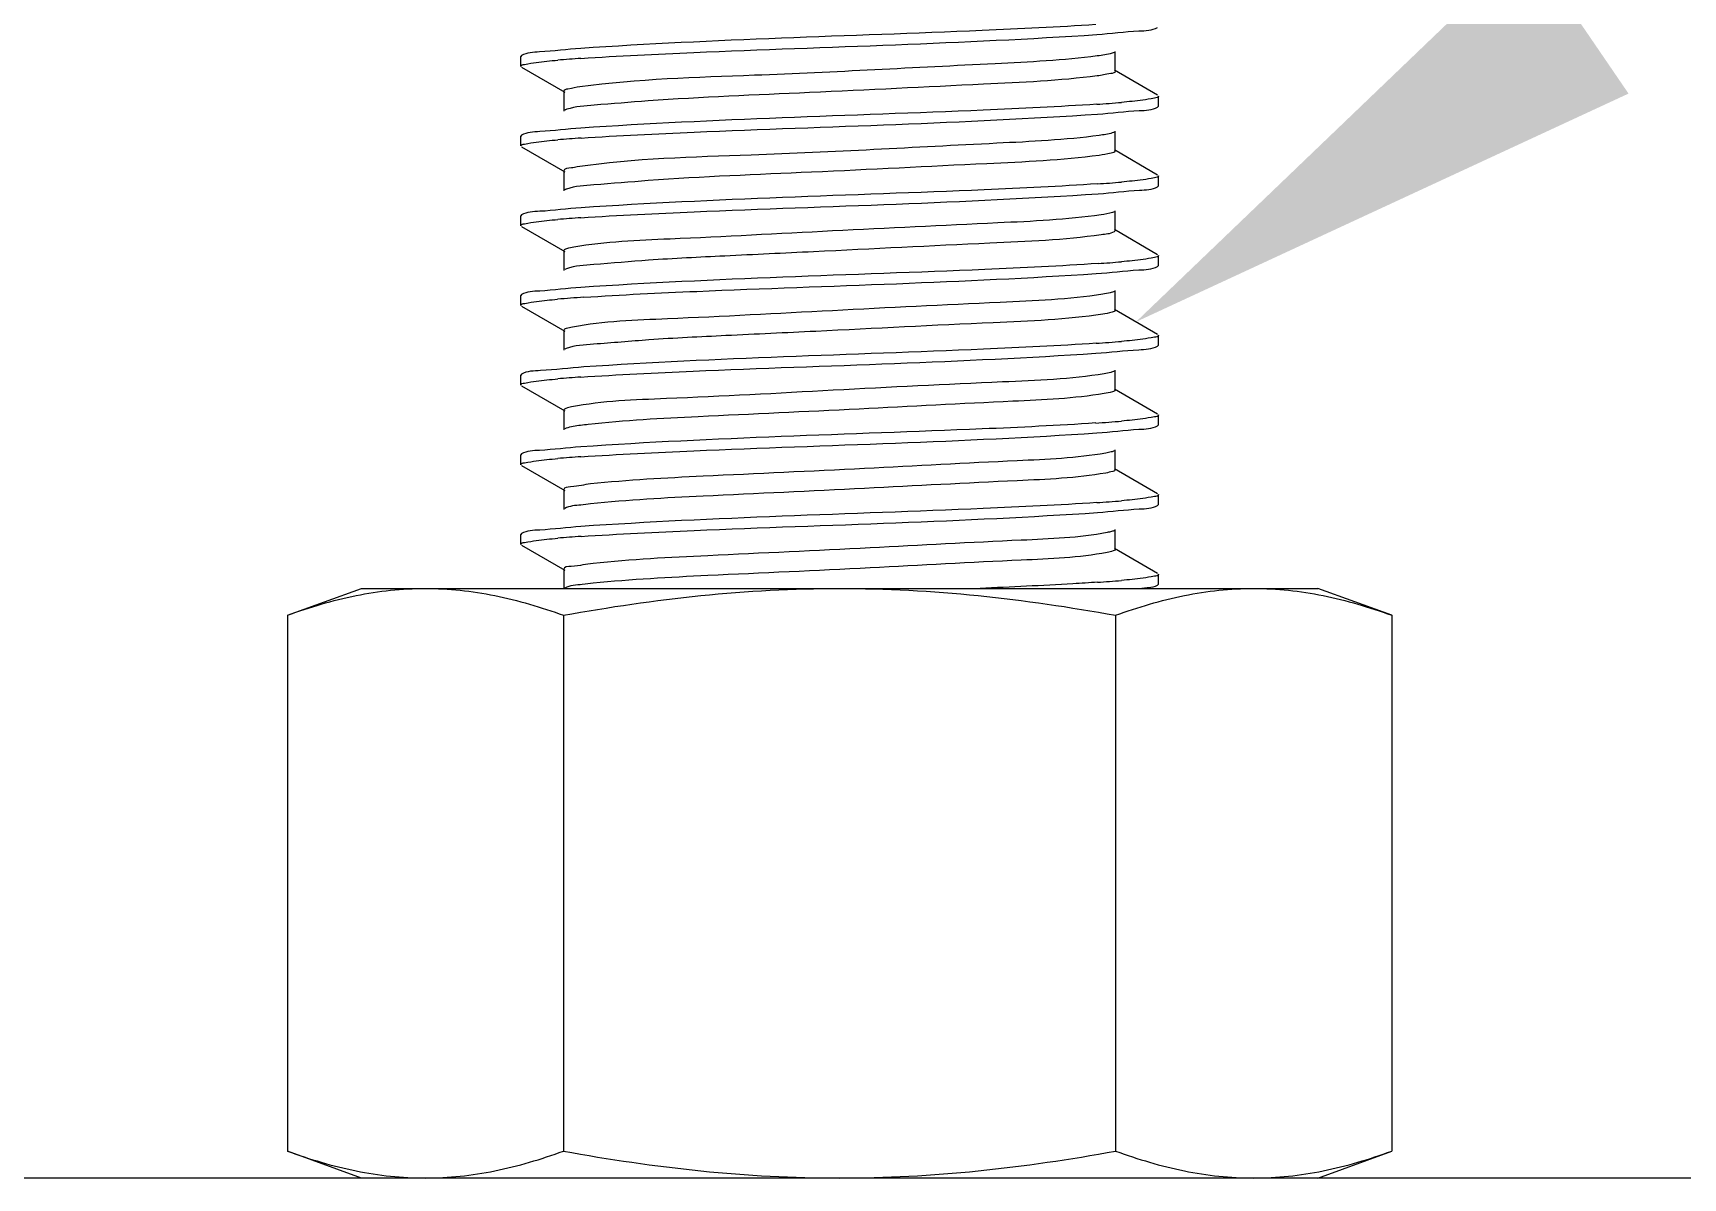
# Model space of a CAD drawing. Extents: x 4995099 to 5303443, y 4627657 to 4889583.
# Drawn here: x 5028672 to 5029289, y 4747764 to 4748191 of the extents above; entities that cross this region are included whole.
import ezdxf

# ---------------------------------------------------------------- set-up
doc = ezdxf.new("R2010")
doc.units = 0
doc.header["$LTSCALE"] = 1000
doc.header["$MEASUREMENT"] = 0
doc.layers.get('0').update_dxf_attribs({"color": 4, "linetype": 'CONTINUOUS'})

msp = doc.modelspace()

# ---------------------------------------------------------------- linework, layer by layer
at = {"linetype": 'Continuous'}
for p, q in [((5028854.79, 4748182.87), (5028854.51, 4748182.54)), ((5028854.51, 4748178.82), (5028854.51, 4748182.54)), ((5028854.51, 4748178.82), (5028854.51, 4748182.54)), ((5029076.52, 4748176.96), (5029076.52, 4748184.4)), ((5028854.79, 4748178.5), (5028870.94, 4748169.14)), ((5029092.35, 4748167.99), (5029076.2, 4748177.34)), ((5028870.62, 4748169.52), (5028870.62, 4748162.08)), ((5029092.35, 4748163.61), (5029092.64, 4748163.94)), ((5029092.64, 4748163.94), (5029092.64, 4748167.66)), ((5029092.64, 4748163.94), (5029092.64, 4748167.66)), ((5028854.79, 4748153.1), (5028854.51, 4748152.78)), ((5028854.51, 4748149.06), (5028854.51, 4748152.78)), ((5028854.51, 4748149.06), (5028854.51, 4748152.78)), ((5029076.52, 4748147.2), (5029076.52, 4748154.64)), ((5028854.79, 4748148.73), (5028870.94, 4748139.38)), ((5029092.35, 4748138.22), (5029076.2, 4748147.57)), ((5028870.62, 4748139.75), (5028870.62, 4748132.31)), ((5029092.35, 4748133.85), (5029092.64, 4748134.17)), ((5029092.64, 4748134.17), (5029092.64, 4748137.89)), ((5029092.64, 4748134.17), (5029092.64, 4748137.89)), ((5028854.79, 4748123.34), (5028854.51, 4748123.01)), ((5028854.51, 4748119.29), (5028854.51, 4748123.01)), ((5028854.51, 4748119.29), (5028854.51, 4748123.01)), ((5029076.52, 4748117.43), (5029076.52, 4748124.87)), ((5028854.79, 4748118.96), (5028870.94, 4748109.61)), ((5029092.35, 4748108.45), (5029076.2, 4748117.81)), ((5028870.62, 4748109.99), (5028870.62, 4748102.55)), ((5029092.64, 4748104.41), (5029092.64, 4748108.13)), ((5029092.64, 4748104.41), (5029092.64, 4748108.13)), ((5028871.55, 4748103.18), (5028870.95, 4748102.92)), ((5029092.35, 4748104.08), (5029092.64, 4748104.41)), ((5028854.79, 4748093.57), (5028854.51, 4748093.25)), ((5028854.51, 4748089.52), (5028854.51, 4748093.25)), ((5028854.51, 4748089.52), (5028854.51, 4748093.25)), ((5029076.52, 4748087.66), (5029076.52, 4748095.11)), ((5028854.79, 4748089.2), (5028870.94, 4748079.85)), ((5029092.35, 4748078.69), (5029076.2, 4748088.04)), ((5028870.62, 4748080.22), (5028870.62, 4748072.78)), ((5029092.64, 4748074.64), (5029092.64, 4748078.36)), ((5029092.64, 4748074.64), (5029092.64, 4748078.36)), ((5028871.49, 4748073.4), (5028870.95, 4748073.16)), ((5029092.35, 4748074.32), (5029092.64, 4748074.64)), ((5029076.52, 4748057.9), (5029076.52, 4748065.34)), ((5028854.79, 4748063.81), (5028854.51, 4748063.48)), ((5028854.51, 4748059.76), (5028854.51, 4748063.48)), ((5028854.51, 4748059.76), (5028854.51, 4748063.48)), ((5028854.79, 4748059.43), (5028870.94, 4748050.08)), ((5029092.35, 4748048.92), (5029076.2, 4748058.27)), ((5028870.62, 4748050.46), (5028870.62, 4748043.02)), ((5029092.64, 4748044.88), (5029092.64, 4748048.6)), ((5029092.64, 4748044.88), (5029092.64, 4748048.6)), ((5028871.44, 4748043.61), (5028870.94, 4748043.39)), ((5029092.35, 4748044.55), (5029092.64, 4748044.88)), ((5029076.52, 4748028.13), (5029076.52, 4748035.57)), ((5028854.79, 4748034.04), (5028854.51, 4748033.71)), ((5028854.51, 4748029.99), (5028854.51, 4748033.71)), ((5028854.51, 4748029.99), (5028854.51, 4748033.71)), ((5028854.79, 4748029.67), (5028870.94, 4748020.31)), ((5029092.35, 4748019.16), (5029076.2, 4748028.51)), ((5028870.62, 4748020.69), (5028870.62, 4748013.25)), ((5029092.64, 4748015.11), (5029092.64, 4748018.83)), ((5029092.64, 4748015.11), (5029092.64, 4748018.83)), ((5029092.35, 4748014.78), (5029092.64, 4748015.11)), ((5028854.79, 4748004.27), (5028854.51, 4748003.95)), ((5028854.51, 4748000.23), (5028854.51, 4748003.95)), ((5028854.51, 4748000.23), (5028854.51, 4748003.95)), ((5029076.52, 4747998.37), (5029076.52, 4748005.81)), ((5028854.79, 4747999.9), (5028870.94, 4747990.55)), ((5029092.35, 4747989.39), (5029076.2, 4747998.74)), ((5028870.62, 4747990.92), (5028870.62, 4747983.48)), ((5029092.35, 4747985.02), (5029092.64, 4747985.34)), ((5029092.64, 4747985.34), (5029092.64, 4747989.06)), ((5029092.64, 4747985.34), (5029092.64, 4747989.06)), ((5028767.35, 4747973.73), (5028794.98, 4747983.78)), ((5028794.98, 4747983.78), (5029152.17, 4747983.78)), ((5029179.8, 4747973.73), (5029152.17, 4747983.78)), ((5028767.35, 4747973.73), (5028767.35, 4747773.57)), ((5028870.46, 4747973.73), (5028870.46, 4747773.57)), ((5029076.68, 4747973.73), (5029076.68, 4747773.57)), ((5029179.8, 4747973.73), (5029179.8, 4747773.57)), ((5028794.98, 4747763.52), (5028767.35, 4747773.57)), ((5029152.17, 4747763.52), (5029179.8, 4747773.57)), ((5029345.65, 4747763.52), (5028601.5, 4747763.52))]:
    msp.add_line(p, q, dxfattribs=at)
for centre, radius, start, end in [((5028911.24, 4747670.45), 512.47, 93.82946, 94.80337), ((5029035.32, 4748683.33), 519.8, 273.78742, 274.80614), ((5028911.26, 4747640.45), 512.71, 93.82817, 94.80335), ((5029035.71, 4748648.64), 514.86, 273.81407, 274.8057), ((5028911.21, 4747611.3), 512.09, 93.83146, 94.80342), ((5029035.97, 4748615.65), 511.63, 273.83235, 274.80489), ((5028912.6, 4747564.04), 529.64, 93.73755, 94.80472), ((5029034.98, 4748598.27), 524.05, 273.76457, 274.80651), ((5028911.13, 4747552.78), 511.08, 93.83689, 94.80356), ((5029034.8, 4748570.83), 526.39, 273.75336, 274.80576), ((5028911.24, 4747521.65), 512.45, 93.82958, 94.80337), ((5029035.31, 4748534.69), 519.99, 273.7864, 274.80614), ((5028911.26, 4747491.62), 512.72, 93.82814, 94.80335), ((5029035.7, 4748499.95), 515, 273.81333, 274.80572), ((5029074.12, 4748082.27), 99.23, 277.02342, 277.41254)]:
    msp.add_arc(centre, radius, start, end, dxfattribs=at)
for points, knots in [([(5029069.27, 4748194.41), (5029055.12, 4748193.46), (5028991.01, 4748190.39), (5028926.82, 4748188.9), (5028876.93, 4748185.5)], [0, 0, 0, 0, 0.220924, 1, 1, 1, 1]), ([(5028877.01, 4748181.78), (5028891.05, 4748182.74), (5028955.26, 4748185.83), (5029019.55, 4748187.34), (5029069.66, 4748190.71)], [0, 0, 0, 0, 0.218842, 1, 1, 1, 1]), ([(5029069.66, 4748190.71), (5029074.91, 4748191.07), (5029082.28, 4748192.09), (5029090.31, 4748192.2), (5029092.35, 4748193.38)], [0, 0, 0, 0, 0.690723, 1, 1, 1, 1]), ([(5028876.93, 4748185.5), (5028871.81, 4748185.15), (5028864.62, 4748184.15), (5028856.79, 4748184.02), (5028854.79, 4748182.87)], [0, 0, 0, 0, 0.690263, 1, 1, 1, 1]), ([(5029069.84, 4748182.69), (5029057.18, 4748181.04), (5029014.41, 4748179.02), (5028950.08, 4748175.4), (5028898.2, 4748174.09), (5028876.64, 4748171.15)], [0, 0, 0, 0, 0.197813, 0.662661, 1, 1, 1, 1]), ([(5029076.2, 4748184.03), (5029075.94, 4748183.88), (5029073.86, 4748183.18), (5029071.69, 4748182.93), (5029069.84, 4748182.69)], [0, 0, 0, 0, 0.13831, 1, 1, 1, 1]), ([(5028854.51, 4748178.82), (5028854.51, 4748179.36), (5028857.37, 4748179.72), (5028858.82, 4748180.11), (5028860.26, 4748180.3)], [0, 0, 0, 0, 0.2715, 1, 1, 1, 1]), ([(5029076.52, 4748176.96), (5029076.53, 4748176.33), (5029073.19, 4748175.92), (5029071.51, 4748175.46), (5029069.84, 4748175.25)], [0, 0, 0, 0, 0.272046, 1, 1, 1, 1]), ([(5028876.64, 4748171.15), (5028875.13, 4748170.94), (5028873.59, 4748170.54), (5028870.62, 4748170.1), (5028870.62, 4748169.52)], [0, 0, 0, 0, 0.726158, 1, 1, 1, 1]), ([(5029069.84, 4748175.25), (5029055.76, 4748173.42), (5029019.84, 4748171.84), (5028963.97, 4748168.93), (5028915.35, 4748167.09), (5028885.27, 4748164.54), (5028874.99, 4748163.82), (5028871.69, 4748162.76)], [0, 0, 0, 0, 0.214495, 0.542113, 0.846143, 0.947723, 1, 1, 1, 1]), ([(5029069.66, 4748164.67), (5029055.54, 4748163.72), (5028991.32, 4748160.63), (5028927.03, 4748159.14), (5028877.01, 4748155.74)], [0, 0, 0, 0, 0.220148, 1, 1, 1, 1]), ([(5029069.96, 4748160.97), (5029075.14, 4748161.32), (5029082.41, 4748162.32), (5029090.33, 4748162.45), (5029092.35, 4748163.61)], [0, 0, 0, 0, 0.690473, 1, 1, 1, 1]), ([(5029092.64, 4748167.66), (5029092.64, 4748167.12), (5029089.76, 4748166.76), (5029088.31, 4748166.37), (5029086.87, 4748166.18)], [0, 0, 0, 0, 0.271414, 1, 1, 1, 1]), ([(5028871.69, 4748162.76), (5028871.55, 4748162.72), (5028871.29, 4748162.63), (5028871.05, 4748162.52), (5028870.95, 4748162.46)], [0, 0, 0, 0, 0.561102, 1, 1, 1, 1]), ([(5028877.03, 4748152.02), (5028891.1, 4748152.97), (5028955.41, 4748156.07), (5029019.8, 4748157.57), (5029069.96, 4748160.97)], [0, 0, 0, 0, 0.219113, 1, 1, 1, 1]), ([(5028877.01, 4748155.74), (5028871.87, 4748155.39), (5028864.66, 4748154.39), (5028856.8, 4748154.25), (5028854.79, 4748153.1)], [0, 0, 0, 0, 0.690329, 1, 1, 1, 1]), ([(5029070.55, 4748153.02), (5029057.87, 4748151.28), (5029014.43, 4748149.32), (5028949.55, 4748145.46), (5028897.05, 4748144.46), (5028875.58, 4748141.23)], [0, 0, 0, 0, 0.1966, 0.666503, 1, 1, 1, 1]), ([(5029076.2, 4748154.26), (5029075.96, 4748154.12), (5029074.12, 4748153.48), (5029072.19, 4748153.24), (5029070.55, 4748153.02)], [0, 0, 0, 0, 0.141712, 1, 1, 1, 1]), ([(5028854.51, 4748149.06), (5028854.51, 4748149.6), (5028857.37, 4748149.95), (5028858.82, 4748150.35), (5028860.26, 4748150.54)], [0, 0, 0, 0, 0.27149, 1, 1, 1, 1]), ([(5029070.55, 4748145.57), (5029056.64, 4748143.67), (5029020.72, 4748142.16), (5028964.65, 4748139.17), (5028915.58, 4748137.36), (5028885.24, 4748134.75), (5028874.89, 4748134.06), (5028871.61, 4748132.97)], [0, 0, 0, 0, 0.21122, 0.539778, 0.846003, 0.948056, 1, 1, 1, 1]), ([(5029076.52, 4748147.2), (5029076.52, 4748146.63), (5029073.58, 4748146.18), (5029072.05, 4748145.78), (5029070.55, 4748145.57)], [0, 0, 0, 0, 0.273972, 1, 1, 1, 1]), ([(5028875.58, 4748141.23), (5028874.86, 4748141.12), (5028873.45, 4748140.72), (5028870.62, 4748140.76), (5028870.62, 4748139.75)], [0, 0, 0, 0, 0.420714, 1, 1, 1, 1]), ([(5028871.61, 4748132.97), (5028871.49, 4748132.93), (5028871.26, 4748132.85), (5028871.04, 4748132.74), (5028870.95, 4748132.69)], [0, 0, 0, 0, 0.557022, 1, 1, 1, 1]), ([(5029069.96, 4748134.92), (5029055.86, 4748133.97), (5028991.55, 4748130.87), (5028927.16, 4748129.38), (5028877.03, 4748125.97)], [0, 0, 0, 0, 0.219564, 1, 1, 1, 1]), ([(5029070.17, 4748131.22), (5029075.3, 4748131.56), (5029082.5, 4748132.56), (5029090.35, 4748132.7), (5029092.35, 4748133.85)], [0, 0, 0, 0, 0.690297, 1, 1, 1, 1]), ([(5029092.64, 4748137.89), (5029092.64, 4748137.35), (5029089.79, 4748137), (5029088.35, 4748136.61), (5029086.91, 4748136.42)], [0, 0, 0, 0, 0.271556, 1, 1, 1, 1]), ([(5028876.99, 4748122.25), (5028891.09, 4748123.21), (5028955.48, 4748126.31), (5029019.95, 4748127.8), (5029070.17, 4748131.22)], [0, 0, 0, 0, 0.219209, 1, 1, 1, 1]), ([(5028854.51, 4748119.29), (5028854.51, 4748119.83), (5028857.37, 4748120.19), (5028858.81, 4748120.58), (5028860.25, 4748120.77)], [0, 0, 0, 0, 0.271516, 1, 1, 1, 1]), ([(5028877.03, 4748125.97), (5028871.88, 4748125.62), (5028864.66, 4748124.62), (5028856.8, 4748124.49), (5028854.79, 4748123.34)], [0, 0, 0, 0, 0.690341, 1, 1, 1, 1]), ([(5029071.23, 4748123.35), (5029058.47, 4748121.49), (5029024.95, 4748120.01), (5028971.29, 4748117.37), (5028918.57, 4748114.54), (5028886.22, 4748113.31), (5028874.39, 4748111.27)], [0, 0, 0, 0, 0.19601, 0.509345, 0.817487, 1, 1, 1, 1]), ([(5029076.2, 4748124.49), (5029075.98, 4748124.37), (5029074.37, 4748123.78), (5029072.67, 4748123.55), (5029071.23, 4748123.35)], [0, 0, 0, 0, 0.145431, 1, 1, 1, 1]), ([(5029071.23, 4748115.9), (5029057.51, 4748113.91), (5029021.61, 4748112.45), (5028974.78, 4748110.04), (5028932.28, 4748108.03), (5028904.84, 4748106.71), (5028885.24, 4748104.96), (5028874.81, 4748104.3), (5028871.55, 4748103.18)], [0, 0, 0, 0, 0.207809, 0.537231, 0.703413, 0.845703, 0.948297, 1, 1, 1, 1]), ([(5029076.52, 4748117.43), (5029076.52, 4748117.26), (5029074.67, 4748116.03), (5029072.91, 4748116.15), (5029071.23, 4748115.9)], [0, 0, 0, 0, 0.090838, 1, 1, 1, 1]), ([(5028874.39, 4748111.27), (5028873.44, 4748111.11), (5028872.4, 4748110.87), (5028870.62, 4748110.37), (5028870.62, 4748109.99)], [0, 0, 0, 0, 0.716441, 1, 1, 1, 1]), ([(5029092.64, 4748108.13), (5029092.64, 4748107.59), (5029089.8, 4748107.23), (5029088.36, 4748106.84), (5029086.93, 4748106.66)], [0, 0, 0, 0, 0.271623, 1, 1, 1, 1]), ([(5029070.17, 4748105.17), (5029056.07, 4748104.21), (5028991.68, 4748101.11), (5028927.2, 4748099.62), (5028876.99, 4748096.2)], [0, 0, 0, 0, 0.2192, 1, 1, 1, 1]), ([(5029069.39, 4748101.4), (5029074.71, 4748101.75), (5029082.16, 4748102.79), (5029090.28, 4748102.89), (5029092.35, 4748104.08)], [0, 0, 0, 0, 0.690936, 1, 1, 1, 1]), ([(5028876.99, 4748096.2), (5028871.85, 4748095.85), (5028864.65, 4748094.86), (5028856.8, 4748094.72), (5028854.79, 4748093.57)], [0, 0, 0, 0, 0.69031, 1, 1, 1, 1]), ([(5028878.08, 4748092.56), (5028892.13, 4748093.49), (5028955.9, 4748096.55), (5029019.75, 4748098.07), (5029069.39, 4748101.4)], [0, 0, 0, 0, 0.220605, 1, 1, 1, 1]), ([(5028854.51, 4748089.52), (5028854.51, 4748090.08), (5028857.45, 4748090.43), (5028858.93, 4748090.83), (5028860.41, 4748091.02)], [0, 0, 0, 0, 0.271042, 1, 1, 1, 1]), ([(5029071.86, 4748093.67), (5029059.19, 4748091.71), (5029025.41, 4748090.31), (5028971.25, 4748087.62), (5028918.09, 4748084.67), (5028885.52, 4748083.58), (5028873.83, 4748081.41)], [0, 0, 0, 0, 0.193902, 0.509761, 0.820177, 1, 1, 1, 1]), ([(5029076.2, 4748094.73), (5029075.73, 4748094.46), (5029074.25, 4748094.09), (5029072.8, 4748093.82), (5029071.86, 4748093.67)], [0, 0, 0, 0, 0.364713, 1, 1, 1, 1]), ([(5029071.86, 4748086.23), (5029058.35, 4748084.14), (5029022.49, 4748082.78), (5028975.6, 4748080.31), (5028932.75, 4748078.29), (5028905.01, 4748076.97), (5028885.25, 4748075.18), (5028874.74, 4748074.55), (5028871.49, 4748073.4)], [0, 0, 0, 0, 0.204274, 0.534495, 0.701868, 0.845261, 0.94846, 1, 1, 1, 1]), ([(5029076.52, 4748087.66), (5029076.52, 4748087.21), (5029074.28, 4748086.72), (5029073.04, 4748086.41), (5029071.86, 4748086.23)], [0, 0, 0, 0, 0.278852, 1, 1, 1, 1]), ([(5028873.83, 4748081.41), (5028873.02, 4748081.26), (5028872.1, 4748081.05), (5028870.62, 4748080.56), (5028870.62, 4748080.22)], [0, 0, 0, 0, 0.712361, 1, 1, 1, 1]), ([(5029092.64, 4748078.36), (5029092.64, 4748077.82), (5029089.74, 4748077.46), (5029088.29, 4748077.06), (5029086.83, 4748076.88)], [0, 0, 0, 0, 0.271302, 1, 1, 1, 1]), ([(5028876.93, 4748062.71), (5028890.91, 4748063.67), (5028955.02, 4748066.76), (5029019.2, 4748068.28), (5029069.26, 4748071.62)], [0, 0, 0, 0, 0.218367, 1, 1, 1, 1]), ([(5029069.39, 4748075.35), (5029055.39, 4748074.41), (5028991.62, 4748071.35), (5028927.78, 4748069.82), (5028878.08, 4748066.51)], [0, 0, 0, 0, 0.219765, 1, 1, 1, 1]), ([(5029069.26, 4748071.62), (5029074.61, 4748071.98), (5029082.1, 4748073.02), (5029090.27, 4748073.12), (5029092.35, 4748074.32)], [0, 0, 0, 0, 0.691035, 1, 1, 1, 1]), ([(5028878.08, 4748066.51), (5028872.68, 4748066.15), (5028865.13, 4748065.11), (5028856.89, 4748065.01), (5028854.79, 4748063.81)], [0, 0, 0, 0, 0.691189, 1, 1, 1, 1]), ([(5029076.2, 4748064.96), (5029075.78, 4748064.72), (5029074.52, 4748064.38), (5029073.26, 4748064.14), (5029072.46, 4748064)], [0, 0, 0, 0, 0.370671, 1, 1, 1, 1]), ([(5028854.51, 4748059.76), (5028854.51, 4748060.3), (5028857.36, 4748060.66), (5028858.8, 4748061.05), (5028860.24, 4748061.23)], [0, 0, 0, 0, 0.271561, 1, 1, 1, 1]), ([(5029072.46, 4748064), (5029059.92, 4748061.93), (5029026.02, 4748060.63), (5028971.53, 4748057.87), (5028917.94, 4748054.83), (5028885.12, 4748053.86), (5028873.48, 4748051.58)], [0, 0, 0, 0, 0.191149, 0.508776, 0.821496, 1, 1, 1, 1]), ([(5029072.46, 4748056.56), (5029061.18, 4748054.7), (5029030.52, 4748053.4), (5028980.02, 4748050.67), (5028927.13, 4748048.25), (5028893.38, 4748046.55), (5028879.73, 4748045.02)], [0, 0, 0, 0, 0.177542, 0.475313, 0.786662, 1, 1, 1, 1]), ([(5029076.52, 4748057.9), (5029076.52, 4748057.49), (5029074.6, 4748057), (5029073.48, 4748056.73), (5029072.46, 4748056.56)], [0, 0, 0, 0, 0.281956, 1, 1, 1, 1]), ([(5028873.48, 4748051.58), (5028872.76, 4748051.43), (5028871.92, 4748051.24), (5028870.62, 4748050.76), (5028870.62, 4748050.46)], [0, 0, 0, 0, 0.709245, 1, 1, 1, 1]), ([(5029092.64, 4748048.6), (5029092.64, 4748048.05), (5029089.72, 4748047.69), (5029088.25, 4748047.29), (5029086.79, 4748047.11)], [0, 0, 0, 0, 0.27119, 1, 1, 1, 1]), ([(5028879.73, 4748045.02), (5028878.77, 4748044.92), (5028876, 4748044.55), (5028873.16, 4748044.24), (5028871.44, 4748043.61)], [0, 0, 0, 0, 0.345692, 1, 1, 1, 1]), ([(5029069.26, 4748045.58), (5029055.11, 4748044.63), (5028991, 4748041.56), (5028926.81, 4748040.07), (5028876.93, 4748036.67)], [0, 0, 0, 0, 0.220951, 1, 1, 1, 1]), ([(5028877.01, 4748032.95), (5028891.04, 4748033.91), (5028955.26, 4748037), (5029019.54, 4748038.51), (5029069.64, 4748041.88)], [0, 0, 0, 0, 0.21883, 1, 1, 1, 1]), ([(5029069.64, 4748041.88), (5029074.9, 4748042.24), (5029082.27, 4748043.26), (5029090.3, 4748043.37), (5029092.35, 4748044.55)], [0, 0, 0, 0, 0.690732, 1, 1, 1, 1]), ([(5028876.93, 4748036.67), (5028871.8, 4748036.32), (5028864.62, 4748035.32), (5028856.79, 4748035.19), (5028854.79, 4748034.04)], [0, 0, 0, 0, 0.69026, 1, 1, 1, 1]), ([(5029073.01, 4748034.33), (5029062.1, 4748032.39), (5029031.92, 4748031.2), (5028981.84, 4748028.4), (5028928.71, 4748026.02), (5028894.56, 4748024.29), (5028880.61, 4748022.79)], [0, 0, 0, 0, 0.172452, 0.468288, 0.781567, 1, 1, 1, 1]), ([(5029076.2, 4748035.2), (5029075.84, 4748034.99), (5029074.76, 4748034.67), (5029073.69, 4748034.45), (5029073.01, 4748034.33)], [0, 0, 0, 0, 0.377326, 1, 1, 1, 1]), ([(5028854.51, 4748029.99), (5028854.51, 4748030.53), (5028857.37, 4748030.89), (5028858.82, 4748031.28), (5028860.26, 4748031.47)], [0, 0, 0, 0, 0.271501, 1, 1, 1, 1]), ([(5029076.52, 4748028.13), (5029076.52, 4748027.77), (5029074.89, 4748027.28), (5029073.9, 4748027.05), (5029073.01, 4748026.89)], [0, 0, 0, 0, 0.285684, 1, 1, 1, 1]), ([(5028880.61, 4748022.79), (5028878.11, 4748022.53), (5028875.73, 4748021.79), (5028870.62, 4748021.6), (5028870.62, 4748020.69)], [0, 0, 0, 0, 0.733301, 1, 1, 1, 1]), ([(5029073.01, 4748026.89), (5029062.1, 4748024.95), (5029031.92, 4748023.76), (5028981.84, 4748020.96), (5028928.71, 4748018.58), (5028894.56, 4748016.85), (5028880.61, 4748015.35)], [0, 0, 0, 0, 0.172452, 0.468288, 0.781567, 1, 1, 1, 1]), ([(5029069.64, 4748015.84), (5029055.52, 4748014.89), (5028991.31, 4748011.8), (5028927.02, 4748010.31), (5028877.01, 4748006.91)], [0, 0, 0, 0, 0.220171, 1, 1, 1, 1]), ([(5029092.64, 4748018.83), (5029092.64, 4748018.29), (5029089.76, 4748017.93), (5029088.31, 4748017.54), (5029086.86, 4748017.35)], [0, 0, 0, 0, 0.271408, 1, 1, 1, 1]), ([(5028880.61, 4748015.35), (5028879.39, 4748015.22), (5028876.19, 4748014.75), (5028872.72, 4748014.66), (5028870.94, 4748013.63)], [0, 0, 0, 0, 0.372857, 1, 1, 1, 1]), ([(5028877.03, 4748003.19), (5028891.1, 4748004.14), (5028955.41, 4748007.24), (5029019.8, 4748008.74), (5029069.95, 4748012.14)], [0, 0, 0, 0, 0.219107, 1, 1, 1, 1]), ([(5029069.95, 4748012.14), (5029075.14, 4748012.49), (5029082.41, 4748013.49), (5029090.33, 4748013.62), (5029092.35, 4748014.78)], [0, 0, 0, 0, 0.69048, 1, 1, 1, 1]), ([(5028877.01, 4748006.91), (5028871.87, 4748006.56), (5028864.66, 4748005.56), (5028856.8, 4748005.42), (5028854.79, 4748004.27)], [0, 0, 0, 0, 0.690327, 1, 1, 1, 1]), ([(5029073.53, 4748004.66), (5029062.99, 4748002.64), (5029033.28, 4748001.57), (5028983.66, 4747998.68), (5028930.3, 4747996.35), (5028895.77, 4747994.59), (5028881.51, 4747993.12)], [0, 0, 0, 0, 0.167345, 0.461239, 0.776453, 1, 1, 1, 1]), ([(5029076.2, 4748005.43), (5029075.89, 4748005.25), (5029074.99, 4748004.97), (5029074.09, 4748004.77), (5029073.53, 4748004.66)], [0, 0, 0, 0, 0.384795, 1, 1, 1, 1]), ([(5028854.51, 4748000.23), (5028854.51, 4748000.77), (5028857.37, 4748001.12), (5028858.82, 4748001.52), (5028860.26, 4748001.71)], [0, 0, 0, 0, 0.27149, 1, 1, 1, 1]), ([(5029073.53, 4747997.22), (5029062.99, 4747995.2), (5029033.28, 4747994.13), (5028983.66, 4747991.24), (5028930.3, 4747988.91), (5028895.77, 4747987.15), (5028881.51, 4747985.68)], [0, 0, 0, 0, 0.167345, 0.461239, 0.776453, 1, 1, 1, 1]), ([(5029076.52, 4747998.37), (5029076.52, 4747998.05), (5029075.16, 4747997.57), (5029074.29, 4747997.37), (5029073.53, 4747997.22)], [0, 0, 0, 0, 0.290187, 1, 1, 1, 1]), ([(5028881.51, 4747993.12), (5028878.79, 4747992.84), (5028876.22, 4747992.03), (5028870.62, 4747991.91), (5028870.62, 4747990.92)], [0, 0, 0, 0, 0.734146, 1, 1, 1, 1]), ([(5028881.51, 4747985.68), (5028880.18, 4747985.55), (5028876.68, 4747985.03), (5028872.88, 4747984.98), (5028870.95, 4747983.86)], [0, 0, 0, 0, 0.374818, 1, 1, 1, 1]), ([(5029069.95, 4747986.09), (5029066.89, 4747985.88), (5029052.25, 4747984.98), (5029037.6, 4747984.3), (5029026.03, 4747983.78)], [0, 0, 0, 0, 0.209715, 1, 1, 1, 1]), ([(5029092.64, 4747989.06), (5029092.64, 4747988.52), (5029089.79, 4747988.17), (5029088.35, 4747987.78), (5029086.91, 4747987.59)], [0, 0, 0, 0, 0.271552, 1, 1, 1, 1]), ([(5029086.93, 4747983.87), (5029087.59, 4747983.96), (5029089.4, 4747984.26), (5029091.33, 4747984.43), (5029092.35, 4747985.02)], [0, 0, 0, 0, 0.362796, 1, 1, 1, 1]), ([(5028767.35, 4747973.73), (5028775.71, 4747976.77), (5028792.61, 4747981.85), (5028810.23, 4747983.78), (5028818.9, 4747983.78)], [0, 0, 0, 0, 0.506411, 1, 1, 1, 1]), ([(5028818.9, 4747983.78), (5028827.58, 4747983.78), (5028845.19, 4747981.85), (5028862.09, 4747976.77), (5028870.46, 4747973.73)], [0, 0, 0, 0, 0.493589, 1, 1, 1, 1]), ([(5028870.46, 4747973.73), (5028887.47, 4747976.82), (5028921.7, 4747981.91), (5028956.29, 4747983.78), (5028973.57, 4747983.78)], [0, 0, 0, 0, 0.500036, 1, 1, 1, 1]), ([(5028973.57, 4747983.78), (5028990.86, 4747983.78), (5029025.45, 4747981.91), (5029059.68, 4747976.82), (5029076.68, 4747973.73)], [0, 0, 0, 0, 0.499964, 1, 1, 1, 1]), ([(5029076.68, 4747973.73), (5029085.05, 4747976.77), (5029101.95, 4747981.85), (5029119.56, 4747983.78), (5029128.24, 4747983.78)], [0, 0, 0, 0, 0.506411, 1, 1, 1, 1]), ([(5029128.24, 4747983.78), (5029136.92, 4747983.78), (5029154.53, 4747981.85), (5029171.43, 4747976.77), (5029179.8, 4747973.73)], [0, 0, 0, 0, 0.493589, 1, 1, 1, 1]), ([(5028767.35, 4747773.57), (5028775.71, 4747770.53), (5028792.61, 4747765.45), (5028810.23, 4747763.52), (5028818.9, 4747763.52)], [0, 0, 0, 0, 0.506411, 1, 1, 1, 1]), ([(5028818.9, 4747763.52), (5028827.58, 4747763.52), (5028845.19, 4747765.45), (5028862.09, 4747770.53), (5028870.46, 4747773.57)], [0, 0, 0, 0, 0.493589, 1, 1, 1, 1]), ([(5028870.46, 4747773.57), (5028887.47, 4747770.48), (5028921.7, 4747765.39), (5028956.29, 4747763.52), (5028973.57, 4747763.52)], [0, 0, 0, 0, 0.500036, 1, 1, 1, 1]), ([(5028973.57, 4747763.52), (5028990.86, 4747763.52), (5029025.45, 4747765.39), (5029059.68, 4747770.48), (5029076.68, 4747773.57)], [0, 0, 0, 0, 0.499964, 1, 1, 1, 1]), ([(5029076.68, 4747773.57), (5029085.05, 4747770.53), (5029101.95, 4747765.45), (5029119.56, 4747763.52), (5029128.24, 4747763.52)], [0, 0, 0, 0, 0.506411, 1, 1, 1, 1]), ([(5029128.24, 4747763.52), (5029136.92, 4747763.52), (5029154.53, 4747765.45), (5029171.43, 4747770.53), (5029179.8, 4747773.57)], [0, 0, 0, 0, 0.493589, 1, 1, 1, 1])]:
    msp.add_open_spline(points, degree=3, knots=knots, dxfattribs=at)
for points in [[(5028860.26, 4748180.3), (5028862.94, 4748180.65), (5028865.63, 4748180.9), (5028868.32, 4748181.13)], [(5029086.87, 4748166.18), (5029084.21, 4748165.84), (5029081.54, 4748165.59), (5029078.87, 4748165.36)], [(5028860.26, 4748150.54), (5028862.94, 4748150.88), (5028865.63, 4748151.13), (5028868.32, 4748151.36)], [(5029086.91, 4748136.42), (5029084.23, 4748136.07), (5029081.54, 4748135.82), (5029078.85, 4748135.59)], [(5028860.25, 4748120.77), (5028862.94, 4748121.12), (5028865.63, 4748121.37), (5028868.33, 4748121.6)], [(5029086.93, 4748106.66), (5029084.24, 4748106.31), (5029081.53, 4748106.05), (5029078.83, 4748105.82)], [(5028860.41, 4748091.02), (5028863.01, 4748091.36), (5028865.63, 4748091.6), (5028868.24, 4748091.82)], [(5029086.83, 4748076.88), (5029084.19, 4748076.54), (5029081.54, 4748076.29), (5029078.89, 4748076.06)], [(5028860.24, 4748061.23), (5028862.93, 4748061.58), (5028865.63, 4748061.83), (5028868.33, 4748062.06)], [(5029086.79, 4748047.11), (5029084.16, 4748046.77), (5029081.53, 4748046.52), (5029078.9, 4748046.3)], [(5028860.26, 4748031.47), (5028862.94, 4748031.82), (5028865.63, 4748032.07), (5028868.32, 4748032.3)], [(5029086.86, 4748017.35), (5029084.21, 4748017.01), (5029081.54, 4748016.76), (5029078.87, 4748016.53)], [(5028860.26, 4748001.71), (5028862.94, 4748002.05), (5028865.63, 4748002.3), (5028868.32, 4748002.53)], [(5029086.91, 4747987.59), (5029084.23, 4747987.24), (5029081.54, 4747986.99), (5029078.85, 4747986.76)]]:
    msp.add_open_spline(points, degree=3, dxfattribs=at)
msp.add_solid([(5029268.23, 4748168.64), (5029084.28, 4748083.36), (5029230.63, 4748223.69)])

doc.saveas('drawing.dxf')
